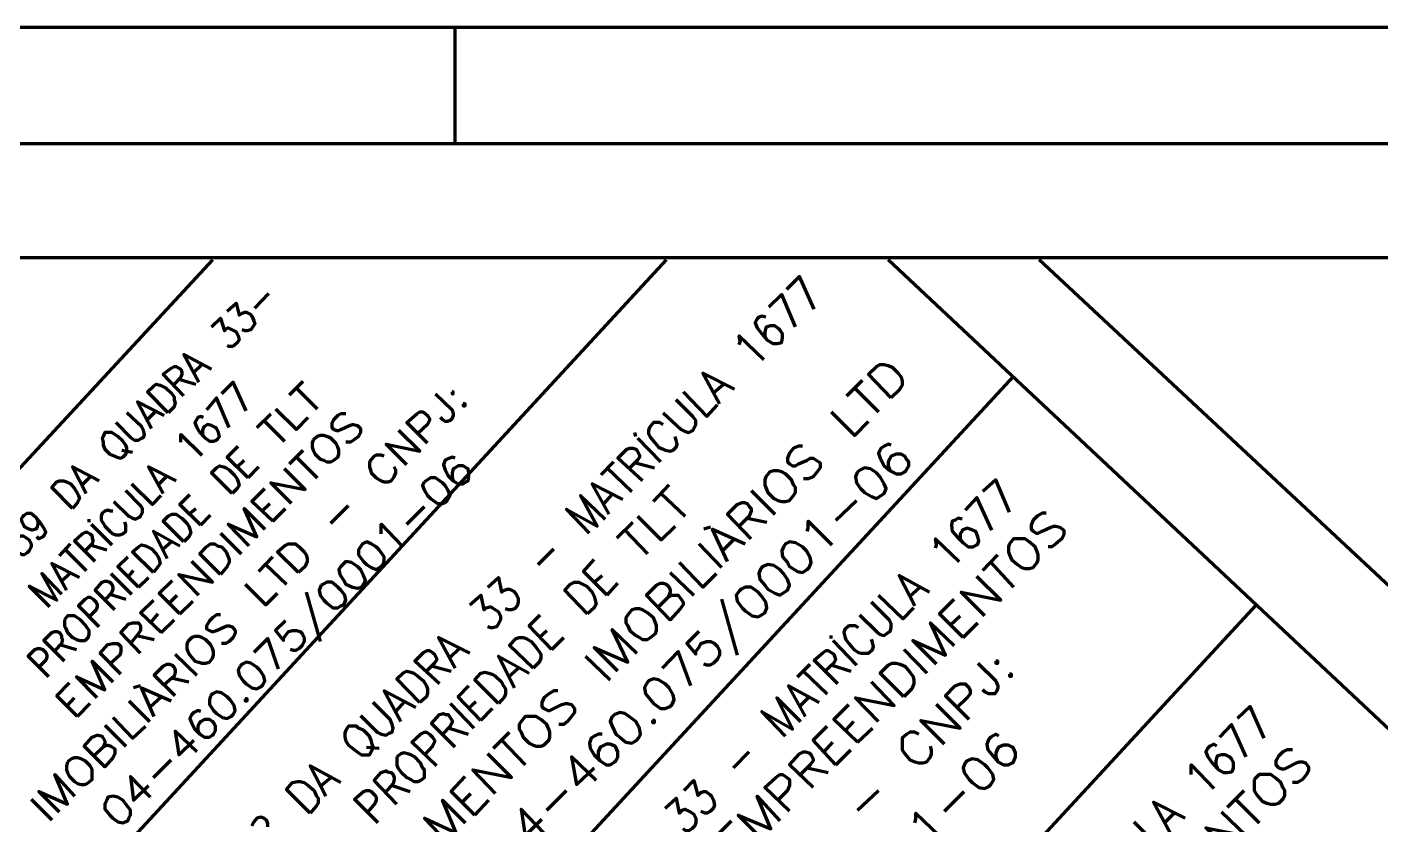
# Model space of a CAD drawing. Header units: inches. Extents: x 1 to 529, y -1 to 335.
# Drawn here: x 118.9 to 210.4, y 280.9 to 334.9 of the extents above; entities that cross this region are included whole.
import ezdxf

# ---------------------------------------------------------------- set-up
doc = ezdxf.new("R2010")
doc.units = ezdxf.units.IN
doc.layers.add('P', color=250, linetype='CONTINUOUS', lineweight=100)

msp = doc.modelspace()

# ---------------------------------------------------------------- linework, layer by layer
at = {"layer": 'P', "color": 252, "linetype": 'CONTINUOUS'}
for points in [[(1.2, 334.867), (474.8, 334.867), (474.8, 0), (1.2, 0), (1.2, 334.867)], [(147.8, 327), (147.8, 334.867)], [(18.067, 327), (466.933, 327), (466.933, 7.867), (18.067, 7.867), (18.067, 327)], [(23.4, 31.333), (367.4, 31.333), (367.4, 319.267), (23.4, 319.267), (23.4, 31.333)], [(131.4, 319.133), (103.733, 289.267)], [(162.067, 319.133), (120.4, 274)], [(284.267, 218.6), (177.067, 319.133)], [(273.133, 43.4), (332, 107), (335.2, 111.267), (336.533, 114.267), (338, 170.333), (337.933, 172.533), (337.4, 175.4), (336.8, 176.667), (335.667, 179.533), (333.467, 182.733), (331.933, 184.2), (187.267, 319.133)], [(172.067, 315.8), (171.067, 318), (170.2, 317.133)], [(134.267, 315.867), (135.2, 316.867)], [(170.8, 314.6), (169.867, 316.8), (169, 315.933)], [(132.4, 315.667), (133, 316.2), (133.2, 315.4), (133.4, 315.533), (133.6, 315.6), (133.667, 315.6), (133.933, 315.467), (134.067, 315.333), (134.2, 315), (134.267, 314.8), (134.133, 314.6), (134, 314.4), (133.733, 314.333), (133.6, 314.333), (133.4, 314.4)], [(131.333, 314.6), (131.933, 315.2), (132.2, 314.333), (132.333, 314.467), (132.467, 314.533), (132.6, 314.467), (132.867, 314.333), (133, 314.267), (133.133, 314), (133.2, 313.733), (133.067, 313.533), (132.867, 313.333), (132.733, 313.267), (132.533, 313.267), (132.4, 313.333)], [(168.8, 315.267), (168.533, 315.333), (168.333, 315.267), (168.2, 315.133), (168.067, 314.867), (168.2, 314.533), (168.533, 314.133), (168.867, 313.733), (169.267, 313.467), (169.533, 313.467), (169.8, 313.533), (169.867, 313.6), (169.933, 313.867), (169.933, 314.133), (169.733, 314.4), (169.667, 314.467), (169.4, 314.667), (169.133, 314.667), (168.867, 314.6), (168.8, 314.533), (168.733, 314.267), (168.733, 314), (168.867, 313.733)], [(167, 313.4), (167.067, 313.6), (167, 314), (168.667, 312.4)], [(130.467, 310.867), (129.467, 312.733), (131.333, 311.733)], [(130.133, 311.533), (130.667, 312.067)], [(177.267, 309.8), (175.733, 311.4), (176.267, 311.933), (176.533, 312.067), (176.8, 312.067), (177.067, 312), (177.333, 311.867), (177.733, 311.467), (177.933, 311.2), (178, 310.933), (178, 310.667), (177.8, 310.333), (177.267, 309.8)], [(129.467, 309.933), (128.067, 311.4), (128.6, 311.8), (128.8, 311.933), (128.933, 311.933), (129.133, 311.8), (129.267, 311.733), (129.333, 311.533), (129.333, 311.4), (129.267, 311.2), (128.8, 310.733)], [(185.533, 311.267), (136.933, 258.667)], [(165.667, 309.4), (164.533, 311.467), (166.667, 310.4)], [(128.4, 308.8), (127, 310.2), (127.4, 310.6), (127.6, 310.733), (127.867, 310.667), (128, 310.6), (128.267, 310.467), (128.6, 310.133), (128.8, 309.867), (128.8, 309.667), (128.867, 309.467), (128.8, 309.2), (128.4, 308.8)], [(129.133, 311.067), (130.267, 310.733)], [(133.667, 308.933), (132.8, 310.867), (132, 310.067)], [(136.6, 310), (137.533, 310.933)], [(137.067, 310.467), (138.467, 309.067)], [(147.6, 310.2), (147.6, 310.067), (147.667, 310.067), (147.667, 310.2), (147.6, 310.2)], [(163.2, 310.2), (164.8, 308.533), (165.533, 309.333)], [(165.267, 310.133), (165.933, 310.733)], [(174.267, 309.933), (175.333, 311)], [(174.8, 310.467), (176.4, 308.867)], [(127.267, 307.733), (126.333, 309.533), (128.133, 308.6)], [(132.533, 307.8), (131.667, 309.8), (131, 309)], [(146.467, 310.067), (147.6, 309), (147.667, 308.733), (147.667, 308.6), (147.6, 308.4), (147.467, 308.267), (147.267, 308.2), (147.133, 308.2), (146.933, 308.333), (146.8, 308.467)], [(148.333, 309.4), (148.333, 309.267), (148.467, 309.267), (148.467, 309.4), (148.333, 309.4)], [(161.867, 308.8), (163.067, 307.667), (163.333, 307.533), (163.6, 307.467), (163.867, 307.6), (163.933, 307.733), (164.067, 308), (164.067, 308.267), (163.867, 308.533), (162.733, 309.667)], [(124.867, 308.133), (125.867, 307.133), (126.133, 306.933), (126.4, 306.933), (126.6, 307.067), (126.733, 307.133), (126.8, 307.333), (126.733, 307.6), (126.6, 307.867), (125.6, 308.8)], [(127, 308.333), (127.533, 308.867)], [(130.8, 308.467), (130.6, 308.533), (130.4, 308.467), (130.333, 308.333), (130.2, 308.133), (130.333, 307.8), (130.533, 307.467), (130.867, 307.133), (131.2, 306.867), (131.467, 306.867), (131.667, 306.933), (131.733, 307), (131.867, 307.2), (131.8, 307.467), (131.667, 307.733), (131.6, 307.8), (131.333, 307.933), (131.067, 308), (130.867, 307.867), (130.8, 307.8), (130.733, 307.6), (130.733, 307.333), (130.867, 307.133)], [(134.4, 307.8), (135.333, 308.733)], [(135.667, 309.067), (137.067, 307.667), (137.867, 308.467)], [(140.4, 308.733), (140.067, 308.733), (139.867, 308.6), (139.6, 308.333), (139.467, 308.067), (139.467, 307.8), (139.6, 307.667), (139.8, 307.6), (139.933, 307.6), (140.067, 307.667), (140.667, 307.933), (140.867, 308), (140.933, 308), (141.2, 307.933), (141.4, 307.733), (141.4, 307.467), (141.267, 307.2), (140.933, 306.933), (140.733, 306.8), (140.4, 306.8)], [(145.933, 306.733), (144.533, 308.133), (145.2, 308.733), (145.4, 308.867), (145.6, 308.867), (145.733, 308.8), (145.933, 308.6), (146.067, 308.4), (146.067, 308.267), (145.933, 308), (145.267, 307.4)], [(173.2, 308.867), (174.8, 307.267), (175.733, 308.2)], [(124, 307.2), (123.933, 307.067), (124, 306.8), (124, 306.6), (124.133, 306.333), (124.467, 306), (124.8, 305.867), (124.933, 305.8), (125.2, 305.733), (125.333, 305.8), (125.533, 306), (125.6, 306.2), (125.6, 306.4), (125.533, 306.6), (125.333, 306.867), (125, 307.2), (124.8, 307.333), (124.6, 307.467), (124.333, 307.467), (124.133, 307.467), (124, 307.2)], [(134.867, 308.267), (136.267, 306.867)], [(144.533, 305.267), (143.133, 306.667), (145.4, 306.2), (144, 307.6)], [(160, 307.2), (159.933, 307.467)], [(161.867, 308), (161.6, 308.133), (161.333, 308.133), (161.2, 308.133), (160.933, 307.8), (160.867, 307.6), (160.867, 307.4), (161, 307.133), (161.2, 306.867), (161.533, 306.467), (161.867, 306.333), (162, 306.267), (162.333, 306.2), (162.533, 306.267), (162.733, 306.467), (162.8, 306.667), (162.733, 306.933), (162.667, 307.2)], [(129.267, 306.8), (129.267, 306.933), (129.267, 307.333), (130.667, 305.933)], [(133.8, 304.4), (132.4, 305.8), (133.133, 306.533)], [(138.2, 306.933), (138.133, 306.733), (138.133, 306.467), (138.2, 306.267), (138.333, 306), (138.667, 305.667), (138.933, 305.6), (139.133, 305.467), (139.4, 305.467), (139.6, 305.6), (139.867, 305.8), (139.933, 306), (139.933, 306.267), (139.867, 306.467), (139.733, 306.733), (139.4, 307.067), (139.133, 307.2), (138.933, 307.267), (138.667, 307.267), (138.467, 307.2), (138.2, 306.933)], [(160.133, 307.067), (161.667, 305.467)], [(171.267, 306.533), (171, 306.533), (170.667, 306.4), (170.4, 306.067), (170.267, 305.733), (170.267, 305.467), (170.4, 305.333), (170.6, 305.2), (170.8, 305.2), (171, 305.333), (171.6, 305.6), (171.8, 305.733), (172, 305.733), (172.2, 305.6), (172.467, 305.4), (172.467, 305.067), (172.267, 304.8), (172, 304.467), (171.667, 304.333), (171.333, 304.333)], [(177.267, 306.6), (177.067, 306.667), (176.8, 306.533), (176.6, 306.4), (176.4, 306.067), (176.533, 305.733), (176.8, 305.2), (177.2, 304.867), (177.6, 304.667), (177.933, 304.667), (178.2, 304.8), (178.267, 304.867), (178.467, 305.2), (178.467, 305.467), (178.267, 305.733), (178.2, 305.867), (177.933, 306), (177.6, 306), (177.267, 305.867), (177.2, 305.733), (177.067, 305.467), (177.067, 305.2), (177.2, 304.867)], [(125.267, 306.267), (126, 306.133)], [(136.6, 305.333), (137.533, 306.267)], [(137.067, 305.8), (138.467, 304.4)], [(143, 305.867), (142.8, 305.933), (142.467, 305.933), (142.333, 305.867), (142.067, 305.6), (142, 305.4), (142, 305.133), (142.067, 304.933), (142.133, 304.733), (142.467, 304.4), (142.8, 304.2), (143, 304.133), (143.267, 304.133), (143.467, 304.2), (143.667, 304.467), (143.8, 304.733), (143.8, 304.933), (143.667, 305.133)], [(147.8, 305.733), (147.6, 305.8), (147.267, 305.667), (147.133, 305.6), (147, 305.267), (147.133, 304.933), (147.333, 304.533), (147.667, 304.2), (148, 304), (148.333, 304), (148.533, 304.133), (148.667, 304.2), (148.733, 304.467), (148.733, 304.733), (148.667, 305), (148.533, 305.067), (148.333, 305.2), (148, 305.2), (147.8, 305.067), (147.667, 305), (147.6, 304.733), (147.6, 304.467), (147.667, 304.2)], [(160.467, 304.2), (158.8, 305.733), (159.4, 306.333), (159.6, 306.4), (159.8, 306.4), (160, 306.333), (160.133, 306.2), (160.267, 305.933), (160.267, 305.8), (160.133, 305.6), (159.6, 305.067)], [(122.867, 303.333), (121.933, 305.133), (123.733, 304.2)], [(128.067, 303.333), (127.067, 305.133), (128.933, 304.2)], [(132.733, 303.333), (131.333, 304.733), (131.667, 305.067), (131.867, 305.2), (132.133, 305.133), (132.333, 305.067), (132.533, 304.933), (132.867, 304.6), (133.067, 304.333), (133.133, 304.133), (133.2, 303.867), (133.067, 303.667), (132.733, 303.333)], [(133.067, 305.133), (133.533, 305.6)], [(133.8, 304.4), (134.533, 305.133)], [(136.733, 302.667), (135.333, 304.067), (137.667, 303.6), (136.267, 305)], [(157.667, 304.6), (158.533, 305.467)], [(158.067, 305.067), (159.733, 303.467)], [(160, 305.4), (161.267, 305.067)], [(168.8, 304.467), (168.733, 304.267), (168.733, 303.933), (168.8, 303.733), (168.933, 303.4), (169.333, 303), (169.6, 302.867), (169.867, 302.8), (170.133, 302.8), (170.4, 302.867), (170.667, 303.2), (170.8, 303.4), (170.8, 303.733), (170.667, 303.933), (170.533, 304.267), (170.133, 304.667), (169.867, 304.8), (169.6, 304.867), (169.333, 304.867), (169.067, 304.8), (168.8, 304.467)], [(175, 304.8), (174.867, 304.467), (174.933, 304.067), (175.2, 303.667), (175.467, 303.4), (175.933, 303.133), (176.267, 303), (176.6, 303.2), (176.8, 303.333), (176.933, 303.667), (176.8, 304), (176.533, 304.467), (176.267, 304.733), (175.867, 305), (175.467, 305.067), (175.2, 304.933), (175, 304.8)], [(121.933, 302.333), (120.533, 303.733), (120.867, 304.133), (121.067, 304.2), (121.333, 304.2), (121.533, 304.133), (121.8, 304), (122.067, 303.667), (122.267, 303.333), (122.333, 303.2), (122.4, 303), (122.267, 302.733), (121.933, 302.333)], [(122.6, 303.933), (123.133, 304.467)], [(125.933, 304), (127.333, 302.6), (127.933, 303.2)], [(127.733, 303.933), (128.267, 304.467)], [(145.733, 304.133), (145.6, 303.867), (145.733, 303.533), (145.933, 303.2), (146.133, 303), (146.6, 302.667), (146.933, 302.667), (147.133, 302.733), (147.267, 302.867), (147.467, 303.2), (147.333, 303.533), (147.133, 303.867), (146.933, 304.067), (146.467, 304.4), (146.133, 304.4), (145.933, 304.267), (145.733, 304.133)], [(158.2, 301.933), (157.067, 304), (159.133, 302.933)], [(161.2, 302.8), (162.267, 303.933)], [(185.267, 302.067), (184.333, 304.267), (183.467, 303.467)], [(124.733, 302.8), (125.733, 301.8), (126, 301.667), (126.2, 301.6), (126.467, 301.733), (126.533, 301.8), (126.667, 302.067), (126.667, 302.333), (126.533, 302.533), (125.533, 303.533)], [(130.6, 301.2), (129.2, 302.6), (129.867, 303.267)], [(135.467, 301.467), (134.067, 302.8), (134.933, 303.667)], [(156.867, 300.667), (155.333, 302.267), (157.4, 301.133), (156.267, 303.2), (157.933, 301.6)], [(157.867, 302.667), (158.4, 303.267)], [(161.733, 303.333), (163.333, 301.8)], [(167.8, 303.533), (169.4, 301.933)], [(173.533, 301.533), (174.933, 302.867)], [(184.067, 300.867), (183.067, 303.067), (182.267, 302.2)], [(119.467, 301.733), (119.6, 301.467), (119.6, 301.267), (119.533, 301), (119.467, 300.933), (119.2, 300.867), (119, 300.933), (118.733, 301.067), (118.667, 301.133), (118.533, 301.4), (118.467, 301.6), (118.6, 301.8), (118.667, 301.867), (118.867, 302), (119.133, 302), (119.467, 301.733), (119.733, 301.4), (120, 301), (120.133, 300.733), (120, 300.467), (119.933, 300.4), (119.667, 300.267), (119.533, 300.4)], [(124.667, 302.133), (124.533, 302.133), (124.333, 302.2), (124.133, 302.133), (123.933, 302), (123.867, 301.8), (123.867, 301.533), (124, 301.333), (124.133, 301.133), (124.467, 300.8), (124.667, 300.6), (124.867, 300.533), (125.133, 300.533), (125.333, 300.6), (125.533, 300.8), (125.533, 300.933), (125.533, 301.2), (125.467, 301.4)], [(129.8, 301.933), (130.267, 302.333)], [(133.867, 299.8), (132.467, 301.267), (134.4, 300.4), (133.533, 302.333), (134.933, 300.933)], [(134.733, 302.133), (135.267, 302.667)], [(135.467, 301.467), (136.333, 302.333)], [(139.4, 301.333), (140.6, 302.533)], [(144.533, 301.267), (145.733, 302.467)], [(167.8, 300.267), (166.2, 301.933), (166.867, 302.6), (167.2, 302.733), (167.333, 302.733), (167.533, 302.667), (167.667, 302.467), (167.8, 302.333), (167.8, 302.133), (167.667, 301.8), (167, 301.133)], [(187.733, 302), (187.467, 302), (187.133, 301.8), (186.867, 301.533), (186.733, 301.2), (186.733, 300.933), (186.867, 300.8), (187.067, 300.667), (187.2, 300.667), (187.467, 300.8), (188.067, 301.067), (188.267, 301.133), (188.4, 301.133), (188.667, 301.067), (188.933, 300.867), (188.933, 300.533), (188.8, 300.267), (188.4, 299.933), (188.133, 299.733), (187.867, 299.733)], [(117.333, 300.6), (117.933, 301.133), (118.133, 300.267), (118.267, 300.4), (118.467, 300.467), (118.6, 300.467), (118.8, 300.333), (119, 300.2), (119.133, 299.933), (119.133, 299.733), (119, 299.467), (118.867, 299.333), (118.667, 299.2), (118.533, 299.2), (118.333, 299.333)], [(123.067, 301.4), (123.067, 301.6)], [(123.2, 301.267), (124.6, 299.867)], [(129.467, 300.067), (128.067, 301.467), (128.4, 301.8), (128.667, 301.933), (128.933, 301.933), (129.133, 301.8), (129.333, 301.667), (129.667, 301.333), (129.8, 301.133), (129.867, 300.933), (129.933, 300.667), (129.8, 300.4), (129.467, 300.067)], [(130.6, 301.2), (131.267, 301.867)], [(142.8, 300.6), (142.8, 300.8), (142.8, 301.267), (144.2, 299.8)], [(158.733, 300.333), (159.8, 301.4)], [(160.133, 301.8), (161.733, 300.2), (162.667, 301.133)], [(165.067, 301.067), (164.6, 300.933)], [(167.533, 301.667), (168.867, 301.4)], [(171.6, 300.8), (171.667, 301), (171.667, 301.467), (173.267, 299.867)], [(182.067, 301.6), (181.8, 301.667), (181.6, 301.533), (181.4, 301.467), (181.333, 301.2), (181.4, 300.8), (181.733, 300.4), (182.133, 300), (182.467, 299.733), (182.8, 299.733), (183.067, 299.867), (183.133, 299.933), (183.2, 300.133), (183.133, 300.4), (183, 300.733), (182.933, 300.8), (182.6, 300.933), (182.4, 301), (182.067, 300.867), (182.067, 300.8), (181.933, 300.6), (181.933, 300.267), (182.133, 300)], [(123.467, 298.733), (122.067, 300.133), (122.6, 300.6), (122.8, 300.733), (122.933, 300.733), (123.133, 300.6), (123.267, 300.467), (123.267, 300.267), (123.333, 300.2), (123.267, 299.933), (122.8, 299.467)], [(128.333, 298.933), (127.4, 300.8), (129.2, 299.8)], [(131.933, 300.667), (133.333, 299.267)], [(159.267, 300.867), (160.8, 299.267)], [(166.2, 298.733), (165.2, 300.933), (167.4, 299.933)], [(165.867, 299.467), (166.667, 300.267)], [(180.267, 299.667), (180.333, 299.867), (180.267, 300.267), (181.867, 298.733)], [(185.267, 299.933), (185.2, 299.733), (185.2, 299.4), (185.267, 299.2), (185.4, 298.867), (185.8, 298.533), (186.067, 298.333), (186.333, 298.267), (186.6, 298.267), (186.867, 298.333), (187.133, 298.667), (187.2, 298.867), (187.2, 299.2), (187.133, 299.4), (187, 299.733), (186.6, 300.067), (186.333, 300.267), (186.067, 300.267), (185.8, 300.267), (185.533, 300.267), (185.267, 299.933)], [(121.067, 299.133), (121.8, 299.933)], [(121.467, 299.533), (122.867, 298.133)], [(123.133, 299.867), (124.267, 299.533)], [(127.4, 298), (126, 299.4), (126.4, 299.733), (126.6, 299.867), (126.867, 299.8), (127, 299.733), (127.267, 299.6), (127.6, 299.267), (127.733, 299.067), (127.8, 298.867), (127.867, 298.6), (127.733, 298.4), (127.4, 298)], [(128.067, 299.6), (128.6, 300.067)], [(131.933, 297.867), (130.533, 299.267), (131, 299.733), (131.267, 299.933), (131.533, 299.933), (131.733, 299.8), (132, 299.733), (132.333, 299.4), (132.467, 299.067), (132.533, 298.867), (132.533, 298.667), (132.4, 298.4), (131.933, 297.867)], [(137.2, 298), (135.8, 299.4), (136.267, 299.8), (136.533, 299.933), (136.8, 299.933), (137, 299.933), (137.267, 299.733), (137.6, 299.4), (137.733, 299.2), (137.8, 298.933), (137.8, 298.733), (137.667, 298.4), (137.2, 298)], [(141.4, 299.733), (141.267, 299.533), (141.267, 299.2), (141.6, 298.733), (141.8, 298.533), (142.133, 298.333), (142.467, 298.2), (142.8, 298.4), (142.933, 298.533), (143, 298.733), (143, 299.067), (142.667, 299.533), (142.467, 299.733), (142.133, 299.933), (141.8, 300.067), (141.533, 299.933), (141.4, 299.733)], [(153.4, 298.533), (154.467, 299.6)], [(164.267, 299.933), (165.8, 298.333)], [(170, 299.733), (169.867, 299.467), (169.933, 299.067), (170.267, 298.667), (170.4, 298.4), (170.933, 298.067), (171.267, 298), (171.6, 298.2), (171.733, 298.333), (171.867, 298.667), (171.8, 299), (171.533, 299.467), (171.267, 299.733), (170.8, 300), (170.4, 300.067), (170.133, 299.933), (170, 299.733)], [(121.533, 296.8), (120.533, 298.6), (122.4, 297.667)], [(126.4, 297), (125, 298.4), (125.667, 299.067)], [(130.467, 296.467), (129.133, 297.867), (131.4, 297.333), (130, 298.733)], [(134.533, 298.067), (135.467, 299.067)], [(135, 298.533), (136.4, 297.2)], [(140.067, 298.4), (139.933, 298.2), (140, 297.867), (140.267, 297.467), (140.4, 297.2), (140.867, 297), (141.2, 296.933), (141.467, 297), (141.6, 297.2), (141.733, 297.467), (141.6, 297.8), (141.4, 298.2), (141.2, 298.4), (140.8, 298.667), (140.4, 298.733), (140.2, 298.533), (140.067, 298.4)], [(158.067, 296.467), (156.467, 298.067), (157.2, 298.867)], [(162.933, 298.667), (164.533, 297), (165.467, 297.933)], [(168.467, 298.267), (168.333, 297.933), (168.4, 297.533), (168.733, 297.133), (168.933, 296.867), (169.4, 296.6), (169.733, 296.467), (170.067, 296.667), (170.267, 296.8), (170.4, 297.133), (170.267, 297.533), (170, 297.933), (169.733, 298.2), (169.333, 298.467), (168.933, 298.533), (168.6, 298.4), (168.467, 298.267)], [(183.467, 298.133), (184.467, 299.2)], [(184, 298.667), (185.533, 297)], [(120.4, 295.667), (119, 297.067), (120.867, 296.133), (119.867, 297.933), (121.2, 296.533)], [(121.2, 297.4), (121.733, 297.933)], [(124.8, 295.467), (123.467, 296.8), (123.933, 297.333), (124.133, 297.4), (124.267, 297.4), (124.467, 297.333), (124.6, 297.2), (124.667, 297), (124.667, 296.867), (124.6, 296.667), (124.133, 296.133)], [(124.533, 297.933), (125.933, 296.533)], [(125.667, 297.667), (126.067, 298.133)], [(126.4, 297), (127.067, 297.667)], [(129.2, 295.2), (127.8, 296.6), (128.667, 297.467)], [(150, 297), (150.733, 297.667), (150.933, 296.667), (151.133, 296.8), (151.333, 296.867), (151.467, 296.867), (151.733, 296.733), (151.933, 296.533), (152.067, 296.267), (152.067, 296), (152, 295.733), (151.8, 295.533), (151.6, 295.467), (151.4, 295.467), (151.2, 295.533)], [(157.2, 297.333), (157.733, 297.8)], [(162.333, 298), (163.933, 296.467)], [(178.867, 295.733), (177.8, 297.8), (179.867, 296.667)], [(183.6, 295.067), (182, 296.667), (184.667, 296.133), (183.067, 297.733)], [(124.467, 296.533), (125.533, 296.2)], [(128.467, 295.933), (129, 296.467)], [(133.6, 297.2), (135, 295.8), (135.8, 296.6)], [(137.733, 296.667), (138.667, 293.333)], [(138.733, 297.133), (138.6, 296.8), (138.667, 296.467), (138.933, 296.133), (139.133, 295.933), (139.533, 295.6), (139.867, 295.6), (140.067, 295.733), (140.267, 295.8), (140.4, 296.133), (140.333, 296.467), (140.067, 296.8), (139.867, 297), (139.467, 297.333), (139.133, 297.333), (138.867, 297.2), (138.733, 297.133)], [(148.8, 295.8), (149.533, 296.467), (149.733, 295.467), (149.867, 295.6), (150.133, 295.667), (150.2, 295.667), (150.533, 295.467), (150.733, 295.333), (150.867, 295.067), (150.867, 294.8), (150.733, 294.533), (150.6, 294.333), (150.333, 294.267), (150.2, 294.267), (150, 294.333)], [(156.733, 295.2), (155.2, 296.8), (155.6, 297.2), (155.867, 297.333), (156.133, 297.333), (156.4, 297.2), (156.667, 297.067), (157.067, 296.667), (157.2, 296.4), (157.267, 296.133), (157.333, 295.867), (157.2, 295.6), (156.733, 295.2)], [(158.067, 296.467), (158.8, 297.267)], [(162.2, 296.333), (162.467, 296.467), (162.6, 296.467), (162.867, 296.467), (163.067, 296.2), (163.2, 296), (163.2, 295.8), (163, 295.533), (162.333, 294.8), (160.733, 296.467), (161.4, 297.133), (161.667, 297.267), (161.867, 297.267), (162.067, 297.2), (162.267, 297), (162.333, 296.8), (162.333, 296.667), (162.2, 296.333), (161.533, 295.667)], [(167, 296.733), (166.8, 296.467), (166.867, 296.067), (167.2, 295.6), (167.4, 295.4), (167.867, 295.067), (168.267, 295), (168.533, 295.133), (168.733, 295.267), (168.867, 295.6), (168.8, 296), (168.467, 296.467), (168.267, 296.667), (167.8, 297), (167.4, 297), (167.133, 296.867), (167, 296.733)], [(176.4, 296.467), (178.067, 294.867), (178.8, 295.6)], [(178.533, 296.4), (179.2, 297)], [(123.733, 294.333), (122.333, 295.733), (122.8, 296.2), (123, 296.333), (123.133, 296.333), (123.333, 296.2), (123.533, 296), (123.6, 295.8), (123.6, 295.667), (123.533, 295.467), (123.067, 295)], [(127.933, 293.933), (126.533, 295.267), (127.4, 296.133)], [(129.2, 295.2), (130.067, 296.067)], [(201.933, 295.8), (153.467, 243.333)], [(165.8, 296.2), (166.867, 292.4)], [(175.133, 295.133), (176.267, 294), (176.533, 293.8), (176.8, 293.733), (177.067, 293.933), (177.2, 294), (177.267, 294.267), (177.267, 294.533), (177.133, 294.8), (175.933, 296)], [(182.133, 293.6), (180.533, 295.2), (181.533, 296.2)], [(121.4, 294.8), (121.4, 294.6), (121.4, 294.4), (121.467, 294.267), (121.6, 293.933), (121.933, 293.6), (122.2, 293.467), (122.4, 293.4), (122.6, 293.4), (122.8, 293.4), (123, 293.6), (123.067, 293.8), (123.067, 294.067), (122.933, 294.267), (122.8, 294.467), (122.467, 294.8), (122.267, 294.933), (122.067, 295.067), (121.8, 295.067), (121.6, 295.067), (121.4, 294.8)], [(127.2, 294.6), (127.733, 295.2)], [(127.933, 293.933), (128.8, 294.8)], [(131.933, 295.133), (131.667, 295.133), (131.4, 294.933), (131.2, 294.733), (131, 294.4), (131, 294.2), (131.2, 294.067), (131.333, 294), (131.467, 294), (131.667, 294.067), (132.2, 294.333), (132.4, 294.4), (132.533, 294.4), (132.733, 294.333), (132.933, 294.067), (132.933, 293.867), (132.8, 293.6), (132.533, 293.333), (132.267, 293.2), (132, 293.2)], [(136.333, 294.733), (135.667, 294.067), (136.2, 293.4), (136.2, 293.533), (136.333, 293.733), (136.533, 294), (136.8, 294.067), (137.067, 294.067), (137.333, 294), (137.467, 293.867), (137.6, 293.6), (137.6, 293.333), (137.467, 293.067), (137.267, 292.867), (137, 292.733), (136.867, 292.733), (136.667, 292.8)], [(154.333, 292.8), (152.8, 294.4), (153.533, 295.133)], [(159.467, 295.133), (159.333, 294.933), (159.333, 294.6), (159.467, 294.4), (159.6, 294.067), (160, 293.733), (160.267, 293.6), (160.467, 293.467), (160.8, 293.467), (161, 293.6), (161.333, 293.867), (161.4, 294.067), (161.4, 294.4), (161.333, 294.6), (161.2, 294.933), (160.8, 295.267), (160.467, 295.467), (160.267, 295.533), (160, 295.533), (159.733, 295.467), (159.467, 295.133)], [(181.267, 294.467), (181.933, 295.067)], [(121.4, 292), (120, 293.4), (120.533, 293.933), (120.733, 294), (120.867, 294), (121.067, 293.933), (121.2, 293.733), (121.2, 293.6), (121.267, 293.467), (121.2, 293.2), (120.733, 292.733)], [(126.533, 292.533), (125.2, 293.933), (125.733, 294.533), (126, 294.6), (126.2, 294.6), (126.4, 294.6), (126.533, 294.4), (126.533, 294.267), (126.533, 294.067), (126.4, 293.867), (125.867, 293.2)], [(126.267, 293.733), (127.467, 293.467)], [(153.467, 293.6), (154, 294.067)], [(158.8, 291.333), (157.2, 292.933), (159.467, 291.933), (158.4, 294.133), (160.067, 292.533)], [(164.267, 294), (163.467, 293.2), (164.067, 292.467), (164.067, 292.667), (164.267, 292.933), (164.4, 293.2), (164.8, 293.333), (165.067, 293.333), (165.333, 293.2), (165.533, 293), (165.667, 292.733), (165.667, 292.4), (165.533, 292.133), (165.267, 291.867), (165, 291.733), (164.8, 291.733), (164.6, 291.8)], [(173.2, 293.533), (173.2, 293.733)], [(175.067, 294.267), (174.867, 294.4), (174.6, 294.4), (174.4, 294.4), (174.133, 294.133), (174.067, 293.933), (174.133, 293.667), (174.2, 293.467), (174.4, 293.2), (174.733, 292.8), (175.067, 292.6), (175.267, 292.533), (175.533, 292.533), (175.733, 292.533), (176, 292.8), (176.067, 293), (176, 293.267), (175.933, 293.467)], [(180.333, 291.8), (178.733, 293.4), (180.933, 292.4), (179.933, 294.6), (181.533, 293.067)], [(182.133, 293.6), (183.133, 294.6)], [(120.333, 290.933), (118.933, 292.333), (119.4, 292.8), (119.6, 292.867), (119.733, 292.867), (119.933, 292.8), (120.133, 292.6), (120.2, 292.4), (120.2, 292.267), (120.133, 292.067), (119.667, 291.6)], [(121.067, 293.133), (122.2, 292.8)], [(125.2, 291.133), (123.8, 292.533), (124.333, 293.133), (124.667, 293.2), (124.8, 293.2), (125, 293.2), (125.2, 293), (125.2, 292.8), (125.2, 292.667), (125.133, 292.4), (124.467, 291.8)], [(129.733, 293.333), (129.667, 293.133), (129.667, 292.867), (129.733, 292.667), (129.867, 292.4), (130.2, 292), (130.467, 291.933), (130.667, 291.867), (130.933, 291.867), (131.2, 291.933), (131.4, 292.2), (131.467, 292.4), (131.467, 292.667), (131.4, 292.867), (131.267, 293.133), (130.933, 293.467), (130.667, 293.6), (130.467, 293.667), (130.2, 293.667), (130, 293.6), (129.733, 293.333)], [(135.867, 291.467), (135.133, 293.533), (134.2, 292.6)], [(147.8, 291.533), (146.667, 293.6), (148.8, 292.533)], [(147.467, 292.267), (148.067, 292.867)], [(153.067, 291.533), (151.467, 293.067), (151.933, 293.533), (152.133, 293.6), (152.4, 293.6), (152.6, 293.533), (152.933, 293.333), (153.267, 292.933), (153.467, 292.667), (153.6, 292.467), (153.6, 292.2), (153.467, 291.933), (153.067, 291.533)], [(154.333, 292.8), (155.133, 293.6)], [(173.333, 293.4), (174.933, 291.733)], [(178.133, 292.8), (179.667, 291.2)], [(123.6, 289.533), (122.2, 290.933), (124.133, 290.067), (123.267, 292), (124.667, 290.6)], [(128.867, 292.467), (130.333, 291.067)], [(133.267, 291.667), (133.133, 291.4), (133.2, 291.067), (133.467, 290.667), (133.667, 290.467), (134.067, 290.2), (134.4, 290.133), (134.667, 290.267), (134.8, 290.4), (134.933, 290.667), (134.867, 291), (134.6, 291.4), (134.4, 291.6), (134, 291.867), (133.667, 291.933), (133.4, 291.8), (133.267, 291.667)], [(146.733, 290.467), (145.067, 292), (145.667, 292.6), (145.933, 292.733), (146.067, 292.733), (146.267, 292.6), (146.4, 292.467), (146.533, 292.2), (146.533, 292.067), (146.4, 291.867), (145.867, 291.333)], [(151.8, 290.2), (150.733, 292.333), (152.8, 291.2)], [(156.6, 292.333), (158.267, 290.733)], [(163.733, 290.333), (162.867, 292.667), (161.8, 291.533)], [(173.667, 290.467), (172.067, 292.067), (172.667, 292.6), (172.867, 292.733), (173, 292.733), (173.2, 292.6), (173.4, 292.467), (173.467, 292.267), (173.533, 292.133), (173.4, 291.867), (172.8, 291.333)], [(184.333, 292), (184.333, 291.867), (184.467, 291.867), (184.467, 292), (184.333, 292)], [(128.867, 289.667), (127.467, 291.067), (128.067, 291.667), (128.333, 291.8), (128.467, 291.8), (128.667, 291.733), (128.8, 291.6), (128.867, 291.4), (128.867, 291.267), (128.8, 291), (128.133, 290.4)], [(145.4, 289.2), (143.867, 290.8), (144.267, 291.2), (144.533, 291.333), (144.8, 291.267), (145, 291.2), (145.267, 291), (145.667, 290.667), (145.867, 290.333), (145.933, 290.133), (145.933, 289.867), (145.867, 289.6), (145.4, 289.2)], [(146.267, 291.667), (147.533, 291.333)], [(150.733, 289.133), (149.133, 290.733), (149.533, 291.2), (149.8, 291.267), (150.067, 291.2), (150.267, 291.133), (150.533, 291), (150.933, 290.6), (151.067, 290.333), (151.2, 290.133), (151.2, 289.8), (151.133, 289.6), (150.733, 289.133)], [(151.4, 290.933), (152.067, 291.533)], [(170.933, 290.933), (171.8, 291.8)], [(171.333, 291.333), (172.933, 289.8)], [(173.267, 291.733), (174.533, 291.333)], [(178.133, 289.6), (176.533, 291.2), (177.067, 291.733), (177.333, 291.867), (177.6, 291.867), (177.867, 291.8), (178.2, 291.667), (178.533, 291.267), (178.733, 291), (178.8, 290.733), (178.8, 290.467), (178.667, 290.133), (178.133, 289.6)], [(183.133, 291.867), (184.333, 290.667), (184.467, 290.333), (184.467, 290.2), (184.4, 290), (184.267, 289.8), (184, 289.8), (183.867, 289.8), (183.6, 289.933), (183.467, 290.067)], [(185.267, 291.133), (185.267, 291), (185.4, 291), (185.4, 291.133), (185.267, 291.133)], [(122.267, 288.267), (120.867, 289.667), (121.733, 290.533)], [(126.533, 290.333), (126.067, 290.2)], [(127.467, 288.267), (126.6, 290.2), (128.6, 289.333)], [(128.6, 290.867), (129.8, 290.6)], [(149.533, 288), (148, 289.6), (148.733, 290.333)], [(160.733, 290.467), (160.6, 290.2), (160.667, 289.8), (161, 289.4), (161.2, 289.133), (161.667, 288.8), (162, 288.8), (162.333, 288.933), (162.467, 289.067), (162.6, 289.4), (162.533, 289.733), (162.267, 290.2), (162, 290.467), (161.533, 290.733), (161.2, 290.8), (160.867, 290.667), (160.733, 290.467)], [(171.467, 288.267), (170.333, 290.333), (172.4, 289.2)], [(176.4, 287.933), (174.867, 289.533), (177.467, 289), (175.933, 290.6)], [(182.533, 288.067), (180.933, 289.667), (181.6, 290.333), (181.933, 290.467), (182.067, 290.467), (182.267, 290.467), (182.533, 290.2), (182.6, 290), (182.6, 289.8), (182.4, 289.533), (181.733, 288.867)], [(121.6, 289), (122.067, 289.533)], [(125.733, 289.333), (127.133, 287.933)], [(127.2, 288.933), (127.933, 289.6)], [(131.267, 289.667), (131.2, 289.4), (131.2, 289.067), (131.467, 288.667), (131.667, 288.467), (132.067, 288.2), (132.4, 288.133), (132.667, 288.267), (132.8, 288.4), (132.933, 288.667), (132.867, 289), (132.6, 289.4), (132.4, 289.6), (132, 289.867), (131.667, 289.933), (131.4, 289.8), (131.267, 289.667)], [(133.6, 289.467), (133.6, 289.333), (133.733, 289.333), (133.733, 289.467), (133.6, 289.467)], [(141.4, 288.333), (142.533, 287.2), (142.8, 287.067), (143.133, 287), (143.333, 287.133), (143.533, 287.2), (143.6, 287.467), (143.533, 287.733), (143.4, 288.067), (142.267, 289.2)], [(144.133, 287.933), (143, 290), (145.133, 288.867)], [(143.8, 288.6), (144.4, 289.267)], [(148.667, 288.8), (149.2, 289.267)], [(154.733, 290), (154.467, 290), (154.133, 289.8), (153.8, 289.533), (153.667, 289.2), (153.667, 288.933), (153.8, 288.8), (154.067, 288.667), (154.2, 288.667), (154.467, 288.8), (155, 289.067), (155.267, 289.133), (155.4, 289.133), (155.667, 289.067), (155.867, 288.8), (155.867, 288.533), (155.667, 288.267), (155.4, 287.933), (155.133, 287.733), (154.8, 287.733)], [(170.133, 286.933), (168.533, 288.6), (170.6, 287.4), (169.533, 289.533), (171.133, 287.933)], [(171.067, 288.933), (171.667, 289.533)], [(122.267, 288.267), (123.133, 289.133)], [(130.6, 288.6), (130.4, 288.667), (130.133, 288.533), (130, 288.4), (129.867, 288.133), (130, 287.8), (130.2, 287.4), (130.533, 287.067), (130.867, 286.867), (131.2, 286.867), (131.4, 287), (131.467, 287.067), (131.6, 287.333), (131.6, 287.6), (131.467, 287.867), (131.4, 287.933), (131.2, 288.067), (130.867, 288.067), (130.6, 287.933), (130.533, 287.867), (130.4, 287.6), (130.4, 287.333), (130.533, 287.067)], [(147.8, 286.2), (146.2, 287.8), (146.733, 288.4), (147, 288.467), (147.133, 288.4), (147.333, 288.4), (147.467, 288.2), (147.6, 288), (147.6, 287.867), (147.467, 287.6), (146.933, 287.067)], [(147.467, 289.133), (149.067, 287.467)], [(149.533, 288), (150.333, 288.8)], [(152.267, 287.933), (152.133, 287.733), (152.133, 287.4), (152.267, 287.2), (152.4, 286.867), (152.8, 286.467), (153.067, 286.333), (153.267, 286.267), (153.6, 286.267), (153.8, 286.333), (154.133, 286.667), (154.2, 286.867), (154.2, 287.2), (154.133, 287.4), (154, 287.733), (153.6, 288.067), (153.267, 288.267), (153.067, 288.267), (152.8, 288.267), (152.533, 288.267), (152.267, 287.933)], [(158.4, 288.267), (158.267, 287.933), (158.4, 287.6), (158.667, 287.067), (158.933, 286.867), (159.333, 286.533), (159.733, 286.467), (160.067, 286.667), (160.2, 286.8), (160.333, 287.067), (160.267, 287.467), (160, 287.933), (159.733, 288.133), (159.267, 288.467), (158.933, 288.533), (158.6, 288.4), (158.4, 288.267)], [(175, 286.533), (173.4, 288.067), (174.4, 289.067)], [(180.867, 286.4), (179.267, 288), (181.933, 287.467), (180.333, 289.067)], [(202.467, 286.8), (201.533, 288.933), (200.667, 288.133)], [(124.133, 287.667), (125.533, 286.267)], [(124.667, 288.2), (126, 286.8), (126.867, 287.6)], [(140.4, 287.333), (140.333, 287.133), (140.333, 286.867), (140.4, 286.6), (140.6, 286.333), (141, 286), (141.267, 285.8), (141.467, 285.667), (141.8, 285.667), (142, 285.667), (142.2, 286), (142.267, 286.2), (142.2, 286.4), (142.133, 286.667), (142, 286.933), (141.6, 287.333), (141.267, 287.467), (141.133, 287.6), (140.8, 287.6), (140.6, 287.6), (140.4, 287.333)], [(147.4, 287.467), (148.667, 287.067)], [(161.133, 288), (161.133, 287.867), (161.267, 287.867), (161.267, 288), (161.133, 288)], [(173.533, 285), (172, 286.667), (172.933, 287.6)], [(174.2, 287.333), (174.733, 287.933)], [(175, 286.533), (176, 287.467)], [(201.267, 285.533), (200.267, 287.733), (199.467, 286.867)], [(124, 286.2), (124.267, 286.333), (124.333, 286.333), (124.533, 286.267), (124.8, 286.067), (124.8, 285.867), (124.8, 285.733), (124.667, 285.467), (124.133, 284.867), (122.733, 286.267), (123.267, 286.867), (123.6, 287), (123.667, 287), (123.933, 286.933), (124, 286.8), (124.133, 286.6), (124.133, 286.467), (124, 286.2), (123.4, 285.6)], [(130.333, 285.867), (128.867, 287.267), (129.133, 285.667), (130.133, 286.667)], [(146.533, 284.933), (144.867, 286.533), (145.467, 287.067), (145.733, 287.2), (145.867, 287.2), (146.067, 287.067), (146.267, 286.867), (146.4, 286.667), (146.4, 286.533), (146.267, 286.267), (145.733, 285.667)], [(150.4, 286.133), (151.467, 287.2)], [(150.933, 286.667), (152.533, 285)], [(157.733, 287.067), (157.467, 287.067), (157.2, 286.933), (157, 286.8), (156.867, 286.467), (156.933, 286.133), (157.2, 285.667), (157.6, 285.267), (158, 285), (158.267, 285), (158.6, 285.2), (158.667, 285.267), (158.8, 285.533), (158.8, 285.867), (158.667, 286.2), (158.6, 286.267), (158.267, 286.4), (158, 286.4), (157.733, 286.267), (157.6, 286.2), (157.467, 285.867), (157.467, 285.533), (157.6, 285.267)], [(172.733, 285.867), (173.333, 286.533)], [(179.133, 287.067), (178.867, 287.2), (178.533, 287.2), (178.333, 287.067), (178, 286.8), (178, 286.533), (178, 286.267), (178, 286), (178.2, 285.733), (178.533, 285.333), (178.867, 285.2), (179.133, 285.133), (179.4, 285.133), (179.667, 285.2), (179.933, 285.533), (180, 285.733), (180, 286), (179.933, 286.267)], [(184.533, 286.933), (184.333, 287.067), (184, 286.867), (183.867, 286.733), (183.733, 286.4), (183.8, 286), (184.133, 285.6), (184.467, 285.2), (184.867, 285), (185.2, 285), (185.467, 285.133), (185.533, 285.2), (185.667, 285.533), (185.667, 285.8), (185.533, 286.133), (185.467, 286.2), (185.2, 286.333), (184.867, 286.333), (184.533, 286.2), (184.467, 286.133), (184.333, 285.8), (184.333, 285.533), (184.467, 285.2)], [(199.267, 286.267), (199.067, 286.4), (198.8, 286.267), (198.667, 286.133), (198.533, 285.867), (198.667, 285.533), (199, 285.067), (199.4, 284.667), (199.733, 284.467), (200, 284.467), (200.267, 284.533), (200.333, 284.6), (200.4, 284.8), (200.4, 285.133), (200.267, 285.4), (200.133, 285.533), (199.867, 285.667), (199.6, 285.667), (199.333, 285.6), (199.267, 285.533), (199.2, 285.267), (199.2, 285), (199.4, 284.667)], [(141.8, 286.2), (142.667, 286.133)], [(143.867, 285.533), (143.867, 285.333), (143.867, 285), (143.933, 284.8), (144.133, 284.533), (144.533, 284.133), (144.8, 284), (145, 283.867), (145.267, 283.867), (145.467, 283.933), (145.733, 284.133), (145.733, 284.333), (145.733, 284.667), (145.6, 284.8), (145.467, 285.133), (145.067, 285.533), (144.8, 285.667), (144.6, 285.733), (144.333, 285.8), (144.133, 285.733), (143.867, 285.533)], [(150.533, 283.067), (149, 284.667), (151.6, 284.133), (150, 285.733)], [(157.333, 283.933), (155.667, 285.533), (156, 283.667), (157.2, 284.8)], [(166.6, 284.8), (167.667, 285.867)], [(172, 283.467), (170.4, 285), (171.067, 285.733), (171.333, 285.867), (171.467, 285.867), (171.733, 285.8), (171.867, 285.667), (172, 285.4), (172, 285.267), (171.8, 285), (171.133, 284.333)], [(173.533, 285), (174.533, 286)], [(204.4, 286), (204, 286), (203.733, 285.867), (203.467, 285.6), (203.267, 285.267), (203.267, 285), (203.467, 284.8), (203.667, 284.733), (203.867, 284.733), (204, 284.8), (204.667, 285.133), (204.867, 285.2), (205.067, 285.2), (205.267, 285.133), (205.467, 284.867), (205.467, 284.6), (205.333, 284.333), (205.067, 284), (204.733, 283.8), (204.4, 283.8)], [(121.6, 285.2), (121.533, 284.933), (121.533, 284.667), (121.6, 284.467), (121.733, 284.2), (122.067, 283.867), (122.267, 283.733), (122.533, 283.667), (122.8, 283.667), (122.933, 283.733), (123.267, 284), (123.267, 284.2), (123.267, 284.467), (123.267, 284.667), (123.133, 284.933), (122.8, 285.267), (122.533, 285.4), (122.267, 285.467), (122.067, 285.467), (121.867, 285.4), (121.6, 285.2)], [(127.4, 284.133), (128.6, 285.333)], [(139.067, 282.867), (138, 284.933), (140.067, 283.8)], [(143.867, 282.333), (142.333, 283.933), (142.8, 284.467), (143.133, 284.6), (143.2, 284.533), (143.467, 284.467), (143.6, 284.333), (143.667, 284.133), (143.667, 284), (143.6, 283.733), (143.067, 283.133)], [(171.6, 284.8), (173, 284.467)], [(182.267, 285.133), (182.133, 284.8), (182.2, 284.467), (182.533, 284), (182.733, 283.8), (183.2, 283.467), (183.6, 283.4), (183.867, 283.533), (184, 283.667), (184.2, 284), (184.133, 284.333), (183.8, 284.8), (183.6, 285), (183.133, 285.333), (182.733, 285.4), (182.4, 285.267), (182.267, 285.133)], [(197.533, 284.333), (197.533, 284.533), (197.533, 285), (199.067, 283.4)], [(121.067, 281.8), (119.667, 283.2), (121.6, 282.333), (120.733, 284.333), (122.067, 282.867)], [(127.2, 282.8), (125.867, 284.2), (126.067, 282.6), (127.067, 283.6)], [(138, 281.733), (136.4, 283.333), (136.8, 283.8), (137.133, 283.867), (137.333, 283.867), (137.6, 283.8), (137.867, 283.6), (138.267, 283.267), (138.4, 282.933), (138.533, 282.733), (138.533, 282.4), (138.4, 282.2), (138, 281.733)], [(138.733, 283.6), (139.4, 284.133)], [(149.133, 281.6), (147.533, 283.2), (148.467, 284.2)], [(163.267, 283.267), (163.933, 283.933), (164.2, 282.933), (164.4, 283.133), (164.6, 283.2), (164.733, 283.2), (165, 283), (165.133, 282.867), (165.267, 282.6), (165.333, 282.267), (165.267, 282.067), (165.067, 281.867), (164.8, 281.733), (164.667, 281.733), (164.4, 281.867)], [(170.4, 281.867), (168.733, 283.467), (169.467, 284.133), (169.733, 284.333), (169.933, 284.333), (170.133, 284.2), (170.4, 284), (170.4, 283.8), (170.4, 283.6), (170.267, 283.267), (169.6, 282.6)], [(201.8, 284), (201.8, 283.8), (201.8, 283.467), (201.8, 283.267), (202, 282.933), (202.333, 282.533), (202.667, 282.4), (202.933, 282.333), (203.2, 282.333), (203.467, 282.4), (203.733, 282.667), (203.867, 282.933), (203.867, 283.267), (203.733, 283.467), (203.6, 283.8), (203.2, 284.133), (202.933, 284.333), (202.667, 284.333), (202.333, 284.333), (202.133, 284.333), (201.8, 284)], [(124.267, 282.6), (124.133, 282.333), (124.133, 282), (124.467, 281.6), (124.667, 281.4), (125, 281.133), (125.333, 281.067), (125.667, 281.2), (125.733, 281.4), (125.867, 281.6), (125.867, 281.933), (125.533, 282.333), (125.333, 282.6), (125, 282.8), (124.667, 282.867), (124.333, 282.8), (124.267, 282.6)], [(142.6, 281.067), (141, 282.667), (141.6, 283.2), (141.8, 283.267), (142, 283.267), (142.133, 283.2), (142.4, 282.933), (142.467, 282.8), (142.467, 282.6), (142.4, 282.4), (141.867, 281.8)], [(143.533, 283.6), (144.733, 283.2)], [(148.267, 282.467), (148.867, 283.067)], [(154, 281.933), (155.333, 283.267)], [(168.533, 280), (166.933, 281.6), (169.133, 280.667), (168.2, 282.867), (169.733, 281.2)], [(175, 281.933), (176.4, 283.267)], [(180.867, 281.867), (182.2, 283.2)], [(200, 282.133), (201.133, 283.267)], [(119.133, 282.667), (120.533, 281.267)], [(147.267, 279.8), (145.733, 281.4), (147.867, 280.4), (146.933, 282.6), (148.467, 281.067)], [(149.133, 281.6), (150.067, 282.6)], [(153.8, 280.4), (152.267, 282), (152.533, 280.2), (153.667, 281.333)], [(162, 282.067), (162.733, 282.733), (162.933, 281.733), (163.133, 281.933), (163.333, 282), (163.467, 281.933), (163.733, 281.8), (163.933, 281.667), (164.067, 281.4), (164.067, 281.067), (164, 280.867), (163.8, 280.667), (163.6, 280.533), (163.4, 280.533), (163.2, 280.667)], [(196.133, 280.4), (195, 282.467), (197.133, 281.4)], [(200.533, 282.667), (202.133, 281.067)], [(134.2, 281.133), (134.067, 280.867)], [(135.133, 280.8), (135.133, 281), (135.067, 281.2), (134.867, 281.4), (134.667, 281.467), (134.4, 281.4), (134.2, 281.133)], [(167.133, 278.6), (165.467, 280.2), (166.467, 281.2)], [(178.867, 281.067), (178.933, 281.333), (178.933, 281.733), (180.533, 280.2)], [(193.667, 281.133), (195.267, 279.533), (196, 280.267)], [(195.8, 281.133), (196.4, 281.733)], [(200.2, 279.133), (198.533, 280.733), (201.267, 280.2), (199.6, 281.8)]]:
    msp.add_lwpolyline(points, dxfattribs=at)

doc.saveas('drawing.dxf')
